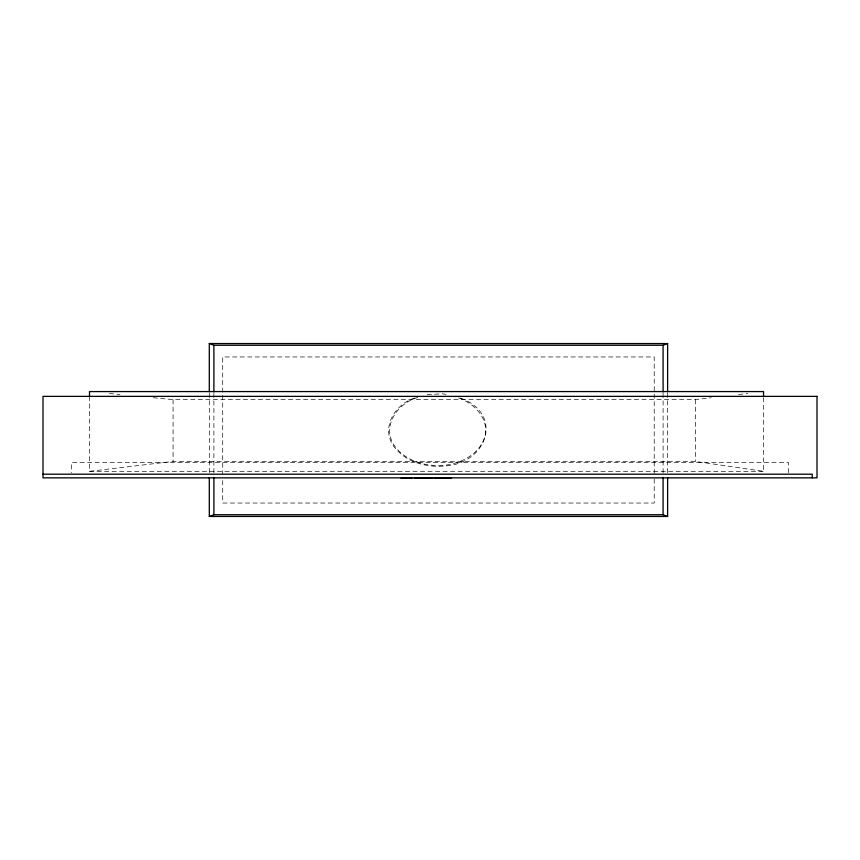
<?xml version="1.0" encoding="UTF-8"?>
<svg xmlns="http://www.w3.org/2000/svg" width="860" height="860" viewBox="0 0 860 860"><rect width="100%" height="100%" fill="white"/><g stroke="black" fill="none" stroke-linecap="round" stroke-linejoin="round"><path stroke-width="0.64" stroke-dasharray="4.3 3.22" d="M414.918 397.943C395.879 403.609 381.109 426.485 392.805 444.996C404.2 461.927 426.076 467.937 445.544 465.916C487.534 463.26 504.315 412.908 459.455 397.739M417.777 397.481C398.287 402.716 381.657 425.442 393.74 444.685C404.899 461.283 426.345 467.173 445.426 465.195C463.046 462.938 482.17 452.36 485.545 433.515C487.48 415.036 471.043 401.05 454.628 396.611M427.162 394.632L442.438 393.783L446.19 394.428M89.505 396.374L89.505 471.312L173.075 461.422L695.439 461.422L763.54 471.312L763.54 396.374M153.177 397.707L173.075 399.62L695.439 399.62L711.155 397.761M738.665 394.514L747.824 393.428M89.505 471.312L763.54 471.312M109.403 393.482L120.013 394.514M788.437 472.71L788.437 462.433L71.563 462.433L71.563 472.71M695.439 399.62L695.439 461.422M667.629 393.138L667.629 473.559M663.092 393.3L663.092 473.355M654.213 473.559L654.213 356.964L222.719 356.964L222.719 473.559M654.213 478.912L654.213 503.035L222.719 503.035L222.719 478.912M213.893 393.3L213.893 473.355M209.302 393.138L209.302 473.559M173.075 399.62L173.075 461.422"/><path stroke-width="1.29" d="M209.302 477.579L209.302 516.452L213.893 514.731L663.092 514.731L667.629 516.452L667.629 477.579M209.302 391.794L209.302 343.548L213.893 345.258L663.092 345.258L667.629 343.548L667.629 391.794M209.302 343.548L667.629 343.548M43 474.193L812.227 474.193L812.227 477.848M401.082 478.192L412.015 478.192M414.284 478.192L432.462 478.192M434.063 478.192L451.629 478.192M209.302 516.452L667.629 516.452M763.54 396.374L763.54 391.569L89.505 391.569L89.505 396.374M663.092 345.258L663.092 391.956M663.092 477.364L663.092 514.731M213.893 345.258L213.893 391.956M213.893 477.364L213.893 514.731M817 396.374L43 396.374L43 477.848L817 477.848L817 396.374"/></g></svg>
